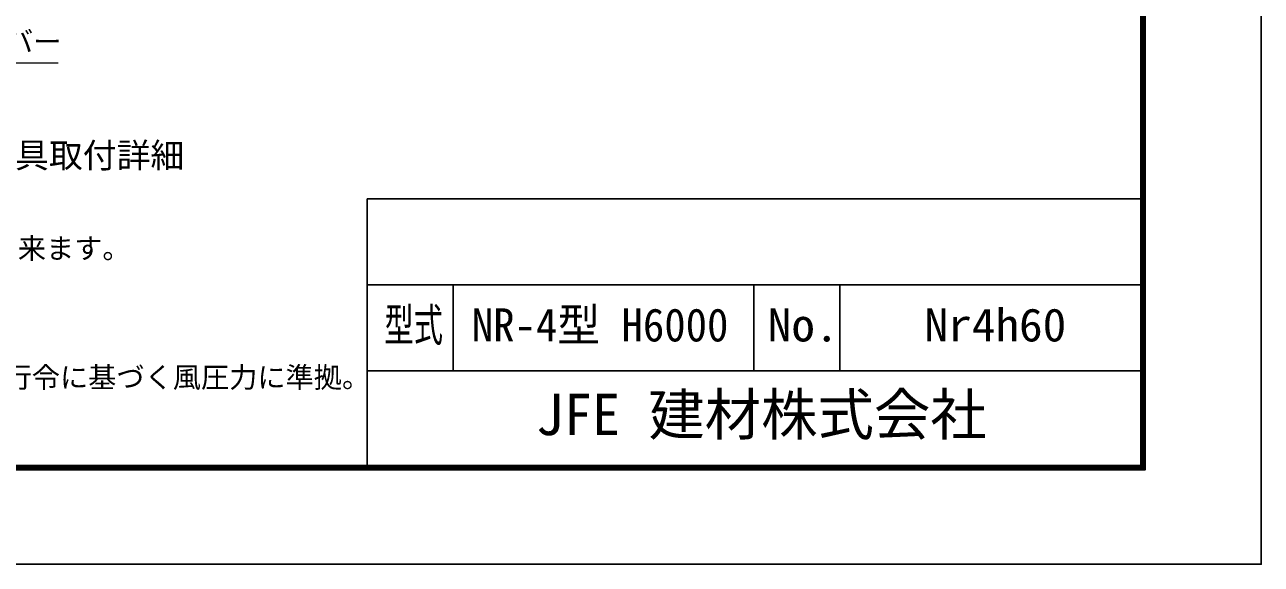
# Model space of a CAD drawing. Units: millimetres, scale not verified. Extents: x -8399 to 8401, y -5940 to 5940.
# Drawn here: x 2648 to 8401, y -5940 to -3430 of the extents above; entities that cross this region are included whole.
import ezdxf
from ezdxf.enums import TextEntityAlignment as Align

# ---------------------------------------------------------------- set-up
doc = ezdxf.new("R2010")
doc.units = ezdxf.units.MM
doc.header["$LTSCALE"] = 20
for name, color, linetype, lineweight in [('0-9_D-STR-TXT', 7, 'Continuous', 13), ('0-C_D-TTL-TXT', 7, 'Continuous', 13), ('0-E_D-TTL', 7, 'Continuous', 25)]:
    doc.layers.add(name, color=color, linetype=linetype, lineweight=lineweight)
doc.styles.add('ＭＳ ゴシック', font='')
doc.styles.get('ＭＳ ゴシック').set_extended_font_data('MS Gothic')

msp = doc.modelspace()

# ---------------------------------------------------------------- linework, layer by layer
at = {"layer": '0-9_D-STR-TXT'}
msp.add_line((2803.94, -3608.93), (1960.5, -3608.93), dxfattribs=at)
at = {"layer": '0-E_D-TTL'}
for p, q in [((4240.64, -4239.55), (4240.64, -5479.55)), ((4240.64, -4239.55), (7840.64, -4239.55)), ((4240.64, -4639.55), (7840.64, -4639.55)), ((4640.64, -4639.55), (4640.64, -5039.55)), ((6040.64, -4639.55), (6040.64, -5039.55)), ((6440.64, -4639.55), (6440.64, -5039.55)), ((4240.64, -5039.55), (7840.64, -5039.55))]:
    msp.add_line(p, q, dxfattribs=at)
at = {"layer": '0-E_D-TTL', "color": 2}
msp.add_lwpolyline([(-8399.36, 5940.45), (8400.64, 5940.45), (8400.64, -5939.55), (-8399.36, -5939.55)], close=True, dxfattribs=at)
at = {"layer": '0-E_D-TTL'}
for points in [[(-7859.36, 5500.45), (7860.64, 5500.45), (7860.64, -5499.55), (-7859.36, -5499.55)], [(-7854.36, 5495.45), (7855.64, 5495.45), (7855.64, -5494.55), (-7854.36, -5494.55)], [(-7849.36, 5490.45), (7850.64, 5490.45), (7850.64, -5489.55), (-7849.36, -5489.55)], [(-7844.36, 5485.45), (7845.64, 5485.45), (7845.64, -5484.55), (-7844.36, -5484.55)], [(-7839.36, 5480.45), (7840.64, 5480.45), (7840.64, -5479.55), (-7839.36, -5479.55)]]:
    msp.add_lwpolyline(points, close=True, dxfattribs=at)

# ---------------------------------------------------------------- texts
at = {"layer": '0-9_D-STR-TXT', "style": 'ＭＳ ゴシック'}
msp.add_text('ネットバー', height=96.19, dxfattribs=at).set_placement((2162.82, -3585.03), align=Align.BOTTOM_LEFT)
at = {"layer": '0-C_D-TTL-TXT', "style": 'ＭＳ ゴシック'}
for s, height, p in [('胴縁固定金具取付詳細', 115.4, (1816.24, -4129.81)), ('（備\u3000考）本図に使用する菱形金網は下記規格を選択出来ます。', 96.19, (-664.26, -4546.75)), ('（設計条件）風荷重：昭和57年改正 建築基準法・同施行令に基づく風圧力に準拠。', 96.19, (-664.26, -5146.75)), ('JFE 建材株式会社', 192.4, (5025.4, -5396.55))]:
    msp.add_text(s, height=height, dxfattribs=at).set_placement(p, align=Align.BOTTOM_LEFT)
for s, width, p in [('型式', 0.65, (4321.17, -4949.15)), ('NR-4型 H6000', 0.95, (4727.84, -4949.15)), ('No.', 1.05, (6104.64, -4949.15)), ('Nr4h60', 1.05, (6833.97, -4949.15))]:
    msp.add_text(s, height=153.9, dxfattribs=dict(at, width=width)).set_placement(p, align=Align.BOTTOM_LEFT)

doc.saveas('drawing.dxf')
